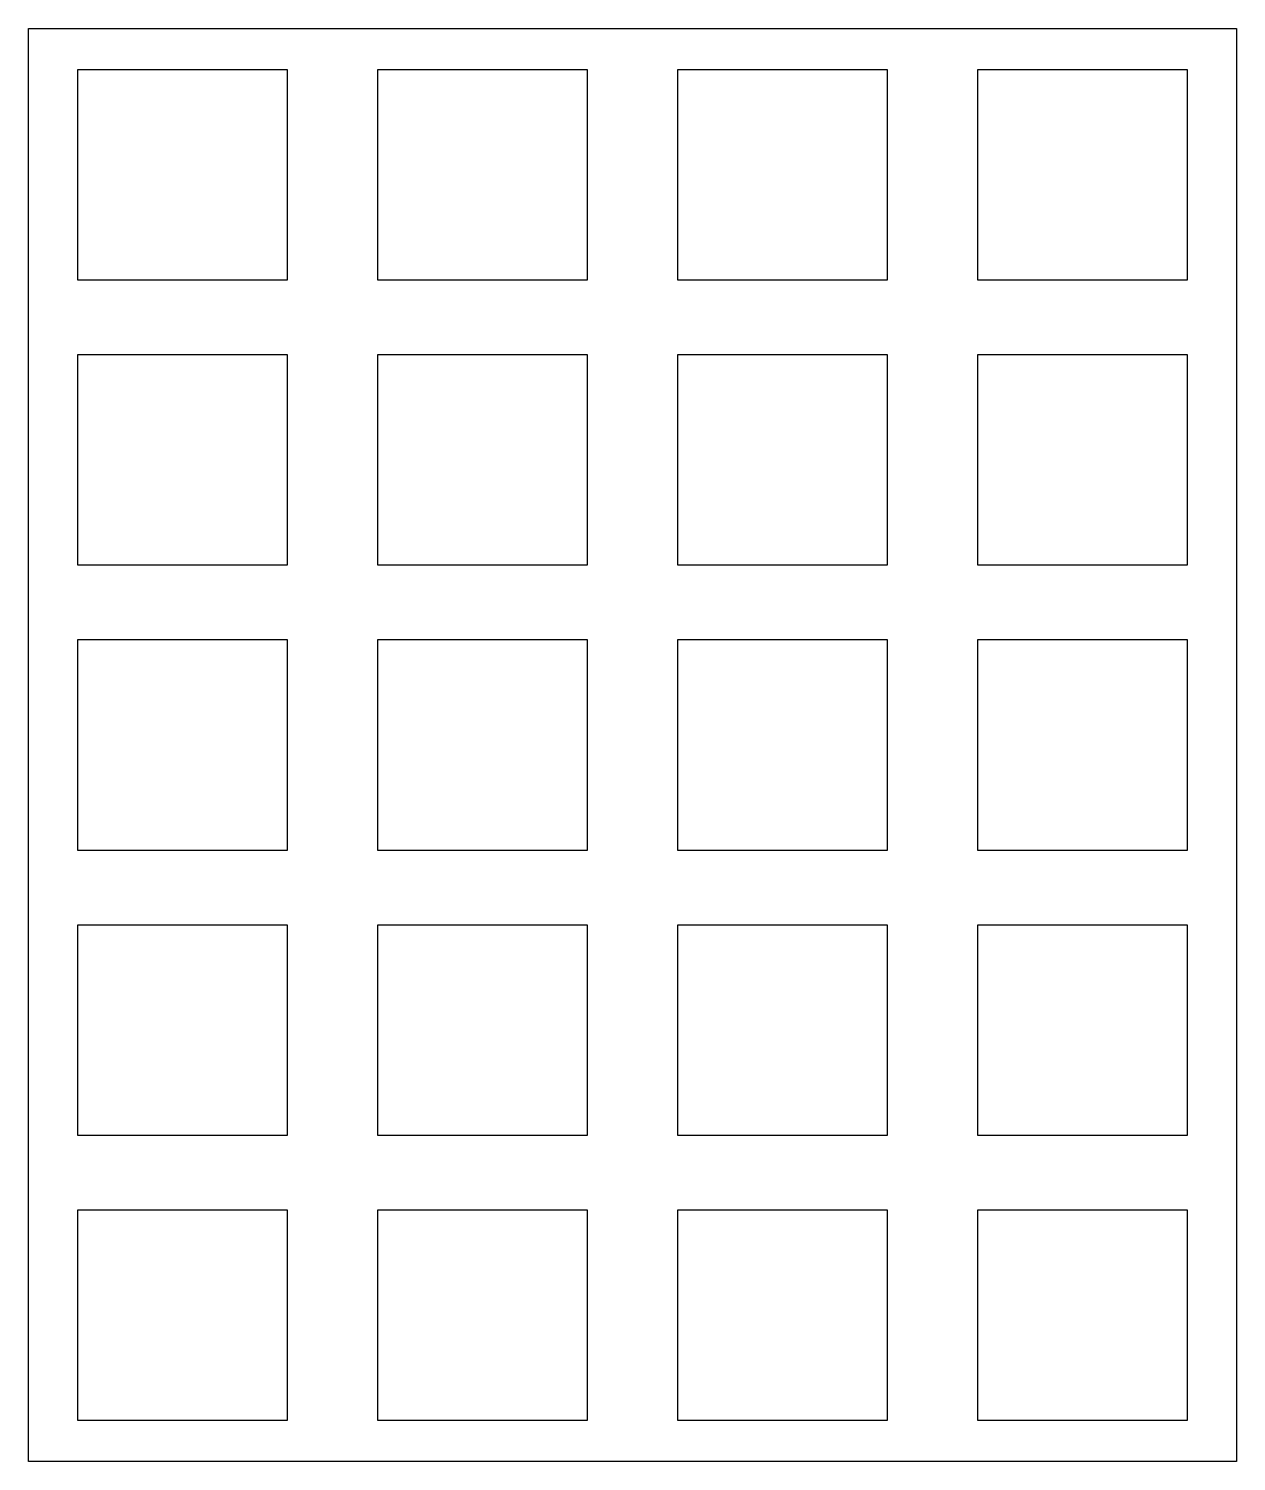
# Model space of a CAD drawing. Header units: millimetres. Extents: x 89.8 to 170.2, y -159.8 to -64.2.
import ezdxf

# ---------------------------------------------------------------- set-up
doc = ezdxf.new("R2010")
doc.units = ezdxf.units.MM

msp = doc.modelspace()

# ---------------------------------------------------------------- linework, layer by layer
for p, q in [((89.75, -159.75), (89.75, -64.25)), ((89.75, -64.25), (170.25, -64.25)), ((170.25, -64.25), (170.25, -159.75)), ((107, -67), (93, -67)), ((93, -67), (93, -81)), ((107, -81), (107, -67)), ((127, -67), (113, -67)), ((113, -67), (113, -81)), ((127, -81), (127, -67)), ((147, -67), (133, -67)), ((133, -67), (133, -81)), ((147, -81), (147, -67)), ((167, -67), (153, -67)), ((153, -67), (153, -81)), ((167, -81), (167, -67)), ((93, -81), (107, -81)), ((113, -81), (127, -81)), ((133, -81), (147, -81)), ((153, -81), (167, -81)), ((107, -86), (93, -86)), ((93, -86), (93, -100)), ((107, -100), (107, -86)), ((127, -86), (113, -86)), ((113, -86), (113, -100)), ((127, -100), (127, -86)), ((147, -86), (133, -86)), ((133, -86), (133, -100)), ((147, -100), (147, -86)), ((167, -86), (153, -86)), ((153, -86), (153, -100)), ((167, -100), (167, -86)), ((93, -100), (107, -100)), ((113, -100), (127, -100)), ((133, -100), (147, -100)), ((153, -100), (167, -100)), ((107, -105), (93, -105)), ((93, -105), (93, -119)), ((107, -119), (107, -105)), ((127, -105), (113, -105)), ((113, -105), (113, -119)), ((127, -119), (127, -105)), ((147, -105), (133, -105)), ((133, -105), (133, -119)), ((147, -119), (147, -105)), ((167, -105), (153, -105)), ((153, -105), (153, -119)), ((167, -119), (167, -105)), ((93, -119), (107, -119)), ((113, -119), (127, -119)), ((133, -119), (147, -119)), ((153, -119), (167, -119)), ((107, -124), (93, -124)), ((93, -124), (93, -138)), ((107, -138), (107, -124)), ((127, -124), (113, -124)), ((113, -124), (113, -138)), ((127, -138), (127, -124)), ((147, -124), (133, -124)), ((133, -124), (133, -138)), ((147, -138), (147, -124)), ((167, -124), (153, -124)), ((153, -124), (153, -138)), ((167, -138), (167, -124)), ((93, -138), (107, -138)), ((113, -138), (127, -138)), ((133, -138), (147, -138)), ((153, -138), (167, -138)), ((107, -143), (93, -143)), ((93, -143), (93, -157)), ((107, -157), (107, -143)), ((127, -143), (113, -143)), ((113, -143), (113, -157)), ((127, -157), (127, -143)), ((147, -143), (133, -143)), ((133, -143), (133, -157)), ((147, -157), (147, -143)), ((167, -143), (153, -143)), ((153, -143), (153, -157)), ((167, -157), (167, -143)), ((93, -157), (107, -157)), ((113, -157), (127, -157)), ((133, -157), (147, -157)), ((153, -157), (167, -157)), ((170.25, -159.75), (89.75, -159.75))]:
    msp.add_line(p, q)

doc.saveas('drawing.dxf')
